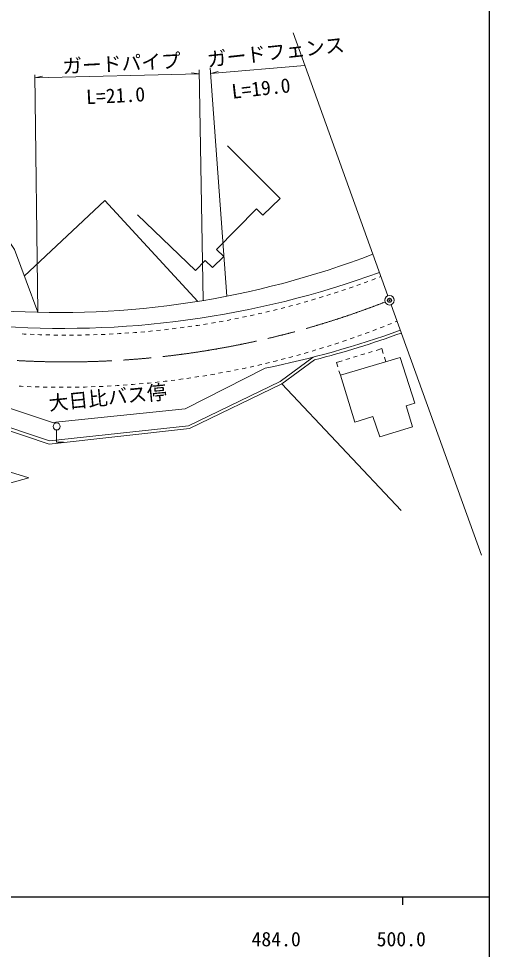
# Model space of a CAD drawing. Units: millimetres, scale not verified. Extents: x 40000 to 680000, y 20000 to 380000.
# Drawn here: x 519382 to 579000, y 198357 to 316300 of the extents above; entities that cross this region are included whole.
import ezdxf
from ezdxf.enums import TextEntityAlignment as Align

# ---------------------------------------------------------------- set-up
doc = ezdxf.new("R2010")
doc.units = ezdxf.units.MM
doc.header["$LTSCALE"] = 1000
doc.header["$PDMODE"] = 32
doc.header["$PDSIZE"] = 500
doc.linetypes.add('CHAIN', pattern=[18.5, 12, -1.5, 3.5, -1.5])
for name, color, linetype, lineweight in [('M-BGD', 7, 'Continuous', 13), ('M-BMK', 2, 'CHAIN', 13), ('M-STR-HTXT', 7, 'Continuous', 13), ('M-TTL-BAND', 7, 'Continuous', 25), ('M-WORK', 1, 'Continuous', 13)]:
    doc.layers.add(name, color=color, linetype=linetype, lineweight=lineweight)
doc.layers.add('M-OTRS', color=6, linetype='Continuous')
doc.styles.add('ＭＳ ゴシック', font='')
doc.styles.get('ＭＳ ゴシック').set_extended_font_data('MS Gothic')

msp = doc.modelspace()

# ---------------------------------------------------------------- linework, layer by layer
at = {"layer": 'M-BGD'}
msp.add_circle((566351, 280609), 600, dxfattribs=at)
at = {"layer": 'M-BMK'}
msp.add_arc((525397, 384062), 111265, 247.75007, 291.28809, dxfattribs=at)
at = {"layer": 'M-OTRS'}
msp.add_point((566351, 280609), dxfattribs=at)
at = {"layer": 'M-STR-HTXT'}
for p, q in [((521443, 309182), (521797, 279089)), ((542249, 309287), (541278, 309445)), ((542240, 309795), (542749, 280582)), ((543646, 310080), (545738, 281124))]:
    msp.add_line(p, q, dxfattribs=at)
for points in [[(555626, 310359), (543700, 309338), (544646, 309604)], [(542249, 309287), (521448, 308780), (522409, 308988)]]:
    msp.add_lwpolyline(points, dxfattribs=at)
at = {"layer": 'M-TTL-BAND'}
for p, q in [((579000, 20000), (579000, 370000)), ((40000, 205000), (579000, 205000)), ((568000, 205000), (568000, 204000))]:
    msp.add_line(p, q, dxfattribs=at)
at = {"layer": 'M-WORK'}
for p, q in [((566147, 281173), (554139, 314484)), ((564094, 283176), (564562, 283353)), ((565029, 283530), (565265, 283619)), ((560315, 281836), (560789, 281996)), ((561263, 282155), (561502, 282236)), ((561502, 282236), (561740, 282321)), ((562211, 282489), (562682, 282657)), ((563153, 282825), (563390, 282910)), ((563390, 282910), (563626, 282999)), ((556490, 280636), (556970, 280778)), ((557449, 280920), (557691, 280992)), ((557691, 280992), (557932, 281068)), ((558408, 281219), (558885, 281369)), ((559362, 281520), (559602, 281596)), ((559602, 281596), (559842, 281677)), ((552624, 279576), (553108, 279700)), ((553592, 279825), (553837, 279888)), ((553837, 279888), (554080, 279955)), ((554562, 280088), (555044, 280221)), ((555526, 280355), (555769, 280422)), ((555769, 280422), (556011, 280494)), ((577995, 248308), (566554, 280044)), ((546758, 278253), (547248, 278351)), ((547739, 278449), (547986, 278498)), ((547986, 278498), (548233, 278552)), ((548721, 278658), (549210, 278765)), ((549698, 278872), (549945, 278925)), ((549945, 278925), (550190, 278984)), ((550677, 279099), (551163, 279215)), ((551650, 279330), (551895, 279389)), ((551895, 279389), (552140, 279452)), ((540084, 277148), (540333, 277184)), ((540828, 277254), (541323, 277325)), ((541818, 277396), (542068, 277431)), ((542068, 277431), (542317, 277471)), ((542811, 277551), (543305, 277631)), ((543798, 277710), (544047, 277751)), ((544047, 277751), (544296, 277795)), ((544788, 277884), (545280, 277973)), ((545772, 278061), (546020, 278106)), ((546020, 278106), (546268, 278156)), ((565174, 277111), (565422, 277205)), ((565422, 277205), (565667, 277303)), ((566132, 277490), (566596, 277676)), ((567060, 277862), (567305, 277960)), ((519829, 276341), (520081, 276326)), ((520081, 276326), (520334, 276315)), ((520833, 276295), (521333, 276274)), ((521832, 276253), (522084, 276243)), ((522084, 276243), (522337, 276237)), ((522837, 276226), (523336, 276214)), ((523836, 276203), (524089, 276197)), ((524089, 276197), (524341, 276196)), ((524841, 276193), (525341, 276191)), ((525841, 276189), (526093, 276188)), ((526093, 276188), (526346, 276191)), ((526845, 276198), (527345, 276205)), ((527845, 276212), (528098, 276215)), ((528098, 276215), (528350, 276223)), ((528850, 276239), (529349, 276255)), ((529849, 276271), (530101, 276279)), ((530101, 276279), (530353, 276292)), ((530853, 276317), (531352, 276342)), ((531851, 276367), (532104, 276380)), ((532104, 276380), (532355, 276397)), ((532854, 276431), (533353, 276465)), ((533852, 276500), (534103, 276517)), ((534103, 276517), (534355, 276539)), ((534853, 276582), (535351, 276626)), ((535849, 276669), (536101, 276691)), ((536101, 276691), (536352, 276717)), ((536849, 276770), (537346, 276822)), ((537843, 276875), (538094, 276901)), ((538094, 276901), (538345, 276932)), ((538841, 276994), (539337, 277055)), ((539833, 277117), (540084, 277148)), ((562335, 276056), (562805, 276225)), ((563276, 276394), (563525, 276484)), ((563525, 276484), (563772, 276578)), ((564240, 276756), (564707, 276933)), ((558488, 274762), (558965, 274914)), ((559441, 275066), (559693, 275146)), ((559693, 275146), (559944, 275231)), ((560417, 275392), (560891, 275552)), ((561364, 275713), (561615, 275798)), ((561615, 275798), (561864, 275887)), ((554597, 273610), (555079, 273744)), ((555560, 273878), (555815, 273950)), ((555815, 273950), (556069, 274025)), ((556548, 274168), (557027, 274311)), ((557506, 274455), (557760, 274530)), ((557760, 274530), (558012, 274611)), ((562742, 273677), (563220, 273823)), ((563698, 273969), (564176, 274115)), ((564654, 274262), (565370, 274481)), ((565370, 274481), (565553, 273884)), ((549923, 272421), (550180, 272483)), ((550666, 272600), (551152, 272716)), ((551639, 272833), (551896, 272895)), ((551896, 272895), (552152, 272961)), ((552636, 273087), (553120, 273212)), ((553604, 273338), (553860, 273404)), ((553860, 273404), (554115, 273475)), ((559635, 272726), (560351, 272945)), ((559809, 272159), (559635, 272726)), ((560829, 273091), (561307, 273238)), ((561785, 273384), (562264, 273530)), ((565699, 273405), (565882, 272808)), ((544708, 271355), (545200, 271445)), ((545691, 271535), (545952, 271583)), ((545952, 271583), (546211, 271635)), ((546701, 271734), (547192, 271833)), ((547682, 271932), (547941, 271984)), ((547941, 271984), (548200, 272041)), ((548688, 272149), (549176, 272257)), ((549664, 272364), (549923, 272421)), ((560129, 271113), (559955, 271681)), ((535650, 270100), (535914, 270124)), ((535914, 270124), (536177, 270152)), ((536674, 270206), (537171, 270260)), ((537668, 270314), (537932, 270342)), ((537932, 270342), (538194, 270376)), ((538690, 270438), (539186, 270501)), ((539682, 270564), (539945, 270597)), ((539945, 270597), (540207, 270635)), ((540701, 270707), (541196, 270779)), ((541691, 270851), (541953, 270889)), ((541953, 270889), (542214, 270932)), ((542708, 271013), (543201, 271094)), ((543694, 271175), (543956, 271218)), ((543956, 271218), (544216, 271265)), ((519435, 269721), (519699, 269706)), ((519699, 269706), (519963, 269696)), ((520463, 269677), (520963, 269658)), ((521462, 269639), (521727, 269629)), ((521727, 269629), (521991, 269623)), ((522491, 269613), (522991, 269604)), ((523491, 269594), (523756, 269588)), ((523756, 269588), (524020, 269588)), ((524520, 269587), (525020, 269586)), ((525520, 269586), (525785, 269585)), ((525785, 269585), (526050, 269590)), ((526550, 269598), (527050, 269606)), ((527549, 269615), (527814, 269619)), ((527814, 269619), (528079, 269628)), ((528578, 269646), (529078, 269663)), ((529578, 269681), (529842, 269690)), ((529842, 269690), (530106, 269704)), ((530606, 269730), (531105, 269757)), ((531604, 269783), (531869, 269797)), ((531869, 269797), (532133, 269816)), ((532631, 269852), (533130, 269888)), ((533629, 269923), (533893, 269942)), ((533893, 269942), (534156, 269966)), ((534654, 270011), (535152, 270055)), ((567813, 253959), (552720, 270004)), ((524195, 264178), (524195, 262617)), ((524195, 262617), (525057, 262617))]:
    msp.add_line(p, q, dxfattribs=at)
for points in [[(545843, 300185), (552525, 293527), (550329, 291379), (549501, 292181), (544459, 287041), (545375, 286145), (543916, 284750), (543022, 285644), (541774, 284379), (534418, 291435)], [(521797, 279089), (518841, 287051), (514710, 293232), (510280, 298553)], [(542094, 280475), (530319, 293270), (520095, 283673)], [(556866, 273056), (552720, 270004), (541008, 264341), (523239, 262391), (507608, 267637), (503271, 270096), (493756, 269719), (485526, 271834), (479444, 275602), (476601, 278147), (474882, 278015), (456614, 270975), (432353, 272694), (425878, 291687)], [(556695, 273404), (552522, 270333), (540901, 264714), (523281, 262780), (507765, 267988), (503133, 270614)], [(550614, 271999), (540456, 266851), (523662, 265103), (508880, 270009)]]:
    msp.add_lwpolyline(points, dxfattribs=at)
for points in [[(567684, 273339), (569556, 267588), (568476, 267234), (569252, 264570), (565137, 263322), (564243, 265902), (561950, 265160), (560129, 271113)], [(498388, 265119), (506677, 257063), (513675, 256181), (520682, 258131), (507394, 262196), (504063, 263882), (501381, 266996)]]:
    msp.add_lwpolyline(points, close=True, dxfattribs=at)
msp.add_circle((524195, 264628), 450, dxfattribs=at)
for centre, radius, start, end in [((524405, 390250), 111191, 266.30014, 290.99771), ((525089, 393052), 116010, 265.42881, 290.16131), ((526265, 391248), 121710, 281.54032, 289.91275), ((526395, 390889), 121710, 284.49891, 289.91275)]:
    msp.add_arc(centre, radius, start, end, dxfattribs=at)

# ---------------------------------------------------------------- texts
at = {"layer": 'M-STR-HTXT', "style": 'ＭＳ ゴシック'}
for s, rotation, p in [('ガードフェンス', 6.371, (552110, 310611)), ('ガードパイプ', 2.871, (532490, 309168)), ('L=19.0', 6.371, (550242, 306012)), ('L=21.0', 2.871, (531735, 305091)), ('大日比バス停', 5.638, (530802, 266837))]:
    msp.add_text(s, height=1833, rotation=rotation, dxfattribs=at).set_placement(p, align=Align.BOTTOM_CENTER)
at = {"layer": 'M-TTL-BAND', "style": 'ＭＳ ゴシック'}
for s, p in [('484.0', (552000, 198195)), ('500.0', (567844, 198195))]:
    msp.add_text(s, height=1833, dxfattribs=at).set_placement(p, align=Align.BOTTOM_CENTER)

doc.saveas('drawing.dxf')
